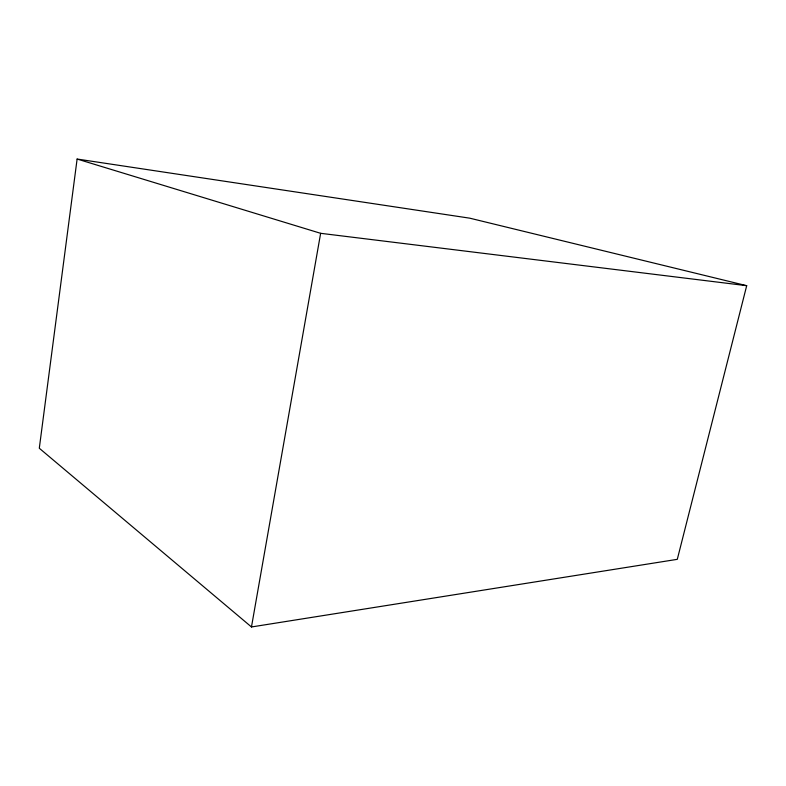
<?xml version="1.0" encoding="UTF-8"?>
<svg xmlns="http://www.w3.org/2000/svg" width="786" height="786" viewBox="0 0 786 786"><rect width="100%" height="100%" fill="white"/><g stroke="black" fill="none" stroke-linecap="round" stroke-linejoin="round"><path stroke-width="1.18" d="M77.116 159.037L39.3 448.246L251.471 626.963L677.296 559.337L746.7 285.691L469.753 218.174L77.116 159.037L320.639 233.314L746.7 285.691M251.471 626.963L320.639 233.314"/></g></svg>
